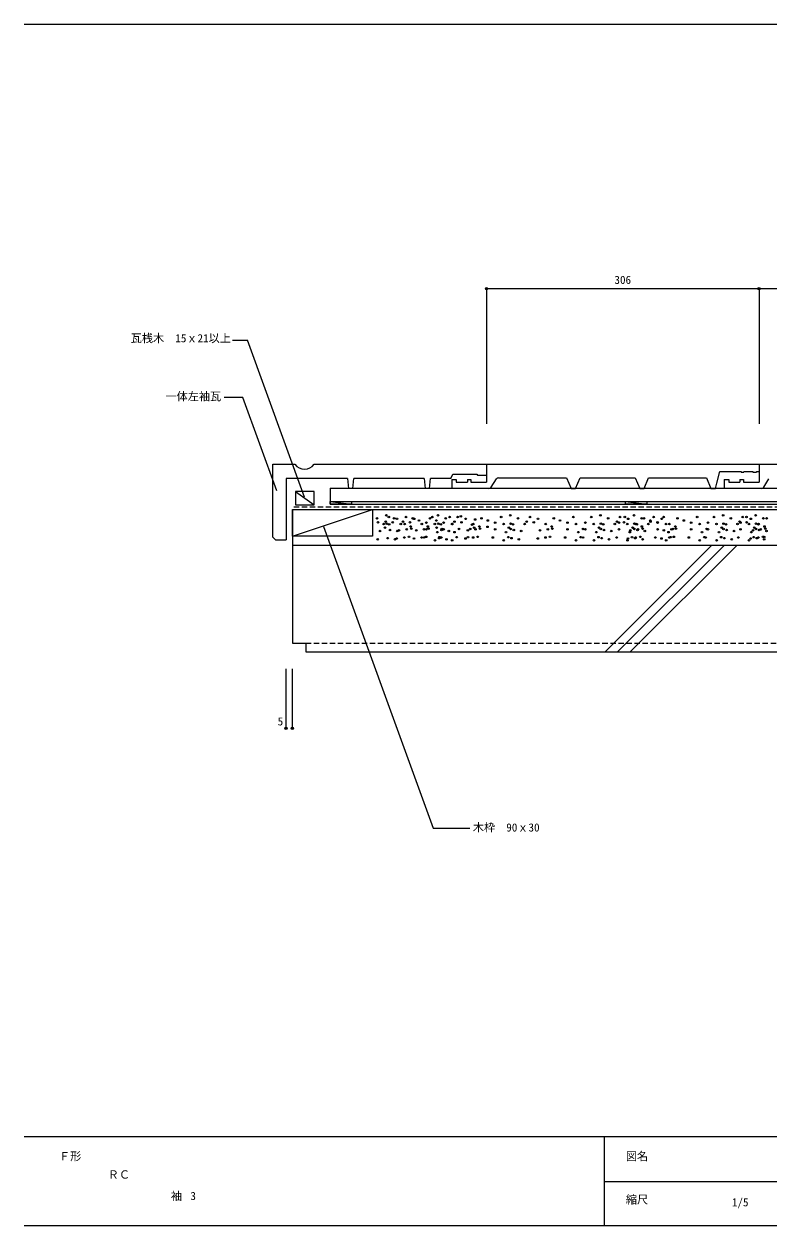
# Model space of a CAD drawing. Units: millimetres, scale not verified. Extents: x -988 to 1012, y -700 to 650.
# Drawn here: x -988 to -152, y -700 to 650 of the extents above; entities that cross this region are included whole.
import ezdxf
from ezdxf.enums import TextEntityAlignment as Align

# ---------------------------------------------------------------- set-up
doc = ezdxf.new("R2010")
doc.units = ezdxf.units.MM
doc.header["$LTSCALE"] = 5
doc.header["$PDMODE"] = 32
doc.header["$PDSIZE"] = 2.5
doc.linetypes.add('DASHED1', pattern=[1.8, 1.2, -0.6])
for name, color, linetype in [('0-0', 5, 'Continuous'), ('0-1', 7, 'Continuous'), ('1-0', 7, 'Continuous'), ('1-1', 7, 'Continuous'), ('1-3', 7, 'Continuous'), ('1-4', 7, 'Continuous')]:
    doc.layers.add(name, color=color, linetype=linetype)
doc.styles.add('ＭＳ ゴシック', font='')
doc.styles.get('ＭＳ ゴシック').set_extended_font_data('MS Gothic')

msp = doc.modelspace()

# ---------------------------------------------------------------- linework, layer by layer
at = {"layer": '0-0'}
for p, q in [((-987.838, 650.068), (1012.162, 650.068)), ((1012.162, -599.932), (-987.838, -599.932)), ((-336.486, -599.932), (-336.486, -699.932)), ((-336.486, -649.932), (52.703, -649.932)), ((1012.162, -699.932), (-987.838, -699.932))]:
    msp.add_line(p, q, dxfattribs=at)
at = {"layer": '1-0'}
for p, q in [((-683.003, 124.949), (-662.003, 109.949)), ((-644.301, 128.797), (-644.301, 113.797)), ((-644.301, 128.797), (905.463, 128.797)), ((-644.301, 113.797), (905.463, 113.797)), ((-644.301, 113.797), (-644.301, 110.797)), ((-644.301, 113.797), (-620.301, 110.797)), ((-644.301, 110.797), (905.463, 110.797)), ((-312.649, 113.797), (-288.649, 110.797)), ((-686.606, 104.797), (905.463, 104.797)), ((-686.606, 104.797), (-686.606, 32.797)), ((-686.606, 74.797), (-596.606, 104.797)), ((-686.606, 92.797), (-686.606, -45.203)), ((-686.606, 64.797), (905.463, 64.797)), ((-215.588, 64.797), (-335.588, -55.203)), ((-201.446, 64.797), (-321.446, -55.203)), ((-187.304, 64.797), (-307.304, -55.203)), ((-686.606, -45.203), (-671.606, -45.203)), ((-671.606, -45.203), (-671.606, -55.203)), ((-671.606, -55.203), (905.463, -55.203))]:
    msp.add_line(p, q, dxfattribs=at)
at = {"layer": '1-0', "color": 3, "linetype": 'DASHED1'}
msp.add_line((-685.083, 107.797), (905.463, 107.797), dxfattribs=at)
at = {"layer": '1-0', "linetype": 'DASHED1'}
msp.add_line((-671.606, -45.203), (905.463, -45.203), dxfattribs=at)
at = {"layer": '1-0'}
for points in [[(-683.003, 109.949), (-662.003, 109.949), (-662.003, 124.949), (-683.003, 124.949)], [(-644.301, 110.797), (-644.301, 113.797), (-620.301, 113.797), (-620.301, 110.797)], [(-312.649, 110.797), (-312.649, 113.797), (-288.649, 113.797), (-288.649, 110.797)], [(-686.606, 104.797), (-596.606, 104.797), (-596.606, 74.797), (-686.606, 74.797)]]:
    msp.add_lwpolyline(points, close=True, dxfattribs=at)
for centre in [(-591.666, 94.757), (-581.029, 98.303), (-578.271, 96.333), (-572.361, 94.757), (-569.21, 94.363), (-558.966, 96.333), (-551.481, 94.757), (-549.905, 94.363), (-532.176, 94.757), (-529.418, 96.333), (-523.114, 98.303), (-514.447, 94.757), (-510.113, 96.333), (-501.052, 96.333), (-497.506, 97.121), (-491.99, 94.363), (-474.261, 94.757), (-452.198, 96.333), (-441.955, 98.303), (-433.288, 94.757), (-419.892, 96.333), (-410.831, 94.363), (-393.102, 94.757), (-371.039, 96.333), (-350.958, 96.333), (-340.714, 98.303), (-332.047, 94.757), (-318.652, 96.333), (-313.287, 96.333), (-309.59, 94.363), (-303.043, 98.303), (-294.376, 94.757), (-291.861, 94.757), (-280.981, 96.333), (-271.919, 94.363), (-269.798, 96.333), (-254.19, 94.757), (-232.128, 96.333), (-213.223, 96.333), (-202.98, 98.303), (-194.312, 94.757), (-180.917, 96.333), (-176.73, 96.333), (-171.856, 94.363), (-166.486, 98.303), (-157.819, 94.757), (-154.127, 94.757), (-590.484, 90.423), (-588.121, 80.574), (-584.181, 88.453), (-582.605, 84.514), (-581.817, 91.211), (-580.635, 88.847), (-577.877, 88.059), (-577.089, 81.756), (-573.937, 90.423), (-568.816, 80.574), (-566.846, 81.362), (-564.876, 88.453), (-562.512, 91.211), (-560.542, 88.453), (-558.178, 82.544), (-554.632, 90.423), (-553.844, 85.696), (-553.057, 83.332), (-547.541, 81.362), (-544.389, 92.393), (-541.237, 88.453), (-538.873, 82.544), (-536.116, 90.029), (-536.116, 82.544), (-534.54, 85.696), (-533.752, 83.332), (-526.66, 88.453), (-525.084, 92.393), (-524.69, 84.514), (-522.72, 88.847), (-519.962, 88.059), (-519.175, 81.756), (-518.781, 82.938), (-516.811, 90.029), (-516.811, 82.544), (-510.901, 80.574), (-507.355, 88.453), (-506.961, 88.453), (-504.597, 91.211), (-499.476, 82.938), (-496.718, 90.423), (-489.626, 81.362), (-486.868, 82.938), (-484.899, 87.665), (-483.323, 88.453), (-482.535, 84.514), (-481.353, 93.575), (-480.959, 82.544), (-476.625, 85.696), (-475.837, 83.332), (-467.564, 85.302), (-467.17, 92.393), (-458.896, 90.029), (-458.896, 82.544), (-449.441, 88.453), (-443.531, 84.514), (-441.561, 88.847), (-441.561, 82.938), (-438.803, 88.059), (-438.015, 81.756), (-429.742, 80.574), (-425.802, 88.453), (-423.438, 91.211), (-415.559, 90.423), (-408.467, 81.362), (-402.163, 88.453), (-399.8, 82.544), (-395.466, 85.696), (-394.678, 83.332), (-386.01, 92.393), (-377.737, 90.029), (-377.737, 82.544), (-368.281, 88.453), (-360.402, 82.938), (-357.655, 90.029), (-357.655, 82.544), (-348.2, 88.453), (-342.29, 84.514), (-340.32, 88.847), (-340.32, 82.938), (-337.563, 88.059), (-336.775, 81.756), (-328.501, 80.574), (-324.561, 88.453), (-322.197, 91.211), (-319.984, 90.029), (-319.984, 82.544), (-314.318, 90.423), (-310.529, 88.453), (-307.226, 81.362), (-304.619, 84.514), (-302.649, 88.847), (-302.649, 82.938), (-300.923, 88.453), (-299.892, 88.059), (-299.104, 81.756), (-298.559, 82.544), (-294.225, 85.696), (-293.437, 83.332), (-290.83, 80.574), (-286.89, 88.453), (-284.77, 92.393), (-284.527, 91.211), (-276.647, 90.423), (-276.496, 90.029), (-276.496, 82.544), (-269.555, 81.362), (-267.041, 88.453), (-263.252, 88.453), (-260.888, 82.544), (-259.161, 82.938), (-256.554, 85.696), (-255.766, 83.332), (-247.099, 92.393), (-238.825, 90.029), (-238.825, 82.544), (-229.37, 88.453), (-221.49, 82.938), (-219.921, 90.029), (-219.921, 82.544), (-210.465, 88.453), (-204.556, 84.514), (-202.586, 88.847), (-202.586, 82.938), (-199.828, 88.059), (-199.04, 81.756), (-190.767, 80.574), (-186.827, 88.453), (-184.463, 91.211), (-183.427, 90.029), (-183.427, 82.544), (-176.583, 90.423), (-173.972, 88.453), (-169.492, 81.362), (-168.062, 84.514), (-166.092, 88.847), (-166.092, 82.938), (-163.334, 88.059), (-163.188, 88.453), (-162.546, 81.756), (-160.824, 82.544), (-156.491, 85.696), (-155.703, 83.332), (-154.273, 80.574), (-590.724, 71.393), (-579.692, 72.575), (-571.419, 71.393), (-569.449, 72.181), (-560.781, 73.363), (-555.66, 74.151), (-550.144, 72.181), (-541.476, 73.363), (-538.719, 73.363), (-536.355, 74.151), (-526.505, 70.211), (-523.902, 79.392), (-521.778, 72.575), (-521.384, 73.757), (-519.414, 73.363), (-513.504, 71.393), (-507.2, 70.211), (-504.597, 79.392), (-502.079, 73.757), (-492.229, 72.181), (-489.471, 73.757), (-483.562, 73.363), (-478.44, 74.151), (-461.499, 73.363), (-449.286, 70.211), (-446.683, 79.392), (-444.164, 73.757), (-440.618, 72.575), (-432.345, 71.393), (-411.07, 72.181), (-402.403, 73.363), (-397.281, 74.151), (-380.34, 73.363), (-368.127, 70.211), (-365.523, 79.392), (-363.005, 73.757), (-360.258, 73.363), (-348.045, 70.211), (-345.442, 79.392), (-342.923, 73.757), (-339.378, 72.575), (-331.104, 71.393), (-322.587, 73.363), (-310.374, 70.211), (-309.829, 72.181), (-307.771, 79.392), (-305.252, 73.757), (-301.707, 72.575), (-301.162, 73.363), (-296.04, 74.151), (-293.433, 71.393), (-279.099, 73.363), (-272.158, 72.181), (-266.886, 70.211), (-264.283, 79.392), (-263.491, 73.363), (-261.764, 73.757), (-258.369, 74.151), (-241.428, 73.363), (-229.215, 70.211), (-226.612, 79.392), (-224.093, 73.757), (-222.524, 73.363), (-210.311, 70.211), (-207.708, 79.392), (-205.189, 73.757), (-201.643, 72.575), (-193.37, 71.393), (-186.03, 73.363), (-173.817, 70.211), (-172.095, 72.181), (-171.214, 79.392), (-168.695, 73.757), (-165.15, 72.575), (-163.427, 73.363), (-158.306, 74.151), (-156.876, 71.393), (-156.856, 74.03)]:
    msp.add_circle(centre, 0.881, dxfattribs=at)
at = {"layer": '1-1'}
for p, q in [((-753.978, 294.907), (-737.076, 294.907)), ((-672.863, 118.482), (-737.076, 294.907)), ((-708.649, 73.544), (-708.649, 155.544)), ((-708.649, 155.544), (-683.682, 155.544)), ((-662.097, 155.544), (-468.649, 155.544)), ((-468.649, 155.544), (-468.649, 143.544)), ((-468.649, 155.544), (-468.649, 143.544)), ((-468.649, 155.544), (-468.649, 135.544)), ((-162.649, 155.544), (-162.649, 135.544)), ((-693.649, 139.544), (-693.649, 70.544)), ((-624.649, 139.544), (-693.649, 139.544)), ((-624.649, 139.544), (-623.649, 128.544)), ((-618.649, 128.544), (-617.649, 139.544)), ((-538.649, 139.544), (-617.649, 139.544)), ((-538.649, 139.544), (-537.649, 128.544)), ((-532.649, 128.544), (-531.649, 139.544)), ((-508.649, 139.544), (-531.649, 139.544)), ((-507.649, 138.544), (-507.649, 128.544)), ((-502.649, 135.544), (-490.149, 135.544)), ((-490.149, 138.544), (-486.149, 138.544)), ((-490.149, 138.544), (-490.149, 135.544)), ((-463.401, 129.933), (-457.533, 139.155)), ((-455.002, 140.544), (-378.649, 140.544)), ((-378.649, 140.544), (-373.649, 128.544)), ((-368.649, 128.544), (-363.649, 140.544)), ((-363.649, 140.544), (-301.649, 140.544)), ((-301.649, 140.544), (-296.649, 128.544)), ((-291.649, 128.544), (-286.649, 140.544)), ((-286.649, 140.544), (-221.649, 140.544)), ((-221.649, 140.544), (-216.649, 128.544)), ((-210.142, 134.27), (-206.649, 147.544)), ((-206.649, 147.544), (-204.613, 147.544)), ((-206.649, 147.544), (-182.649, 147.544)), ((-204.613, 147.544), (-204.269, 147.544)), ((-201.649, 138.544), (-201.649, 128.544)), ((-196.649, 135.544), (-184.149, 135.544)), ((-184.149, 138.544), (-180.149, 138.544)), ((-184.149, 138.544), (-184.149, 135.544)), ((-179.649, 147.544), (-179.649, 146.544)), ((-179.649, 147.544), (-169.649, 147.544)), ((-169.649, 147.544), (-169.649, 146.544)), ((-169.649, 146.544), (-165.649, 146.544)), ((-165.649, 147.544), (-165.649, 146.544)), ((-165.649, 147.544), (-162.649, 147.544)), ((-157.401, 129.933), (-151.533, 139.155)), ((-618.649, 128.544), (-623.649, 128.544)), ((-532.649, 128.544), (-537.649, 128.544)), ((-465.932, 128.544), (-507.649, 128.544)), ((-373.649, 128.544), (-368.649, 128.544)), ((-296.649, 128.544), (-291.649, 128.544)), ((-216.649, 128.544), (-211.649, 128.544)), ((-211.649, 128.544), (-210.157, 134.212)), ((-159.932, 128.544), (-201.649, 128.544)), ((-705.649, 70.544), (-708.649, 73.544)), ((-705.649, 70.544), (-693.649, 70.544)), ((-693.649, -141.046), (-693.649, -74.22)), ((-686.606, -141.046), (-686.606, -74.22))]:
    msp.add_line(p, q, dxfattribs=at)
for points in [[(-704.076, 125.583), (-742.263, 230.5), (-763.118, 230.5)], [(-468.649, 155.544), (-162.649, 155.544), (-162.649, 147.544)], [(-162.649, 155.544), (143.351, 155.544), (143.351, 147.544)], [(-508.649, 139.544), (-506.626, 144.544), (-479.649, 144.544)], [(-507.649, 138.544), (-502.649, 138.544), (-502.649, 135.544)], [(-486.149, 138.544), (-486.149, 135.544), (-468.649, 135.544)], [(-479.649, 144.544), (-478.649, 143.544), (-468.649, 143.544)], [(-201.649, 138.544), (-196.649, 138.544), (-196.649, 135.544)], [(-182.649, 147.544), (-182.649, 146.544), (-179.649, 146.544)], [(-180.149, 138.544), (-180.149, 135.544), (-162.649, 135.544)], [(-651.664, 85.607), (-528.336, -253.235), (-487.438, -253.235)]]:
    msp.add_lwpolyline(points, dxfattribs=at)
for centre, radius, start, end in [((-672.889, 163.27), 13.273, 215.59772, 324.40225), ((-455.002, 137.544), 3, 90, 147.52879), ((-465.932, 131.544), 3, 270, 327.52879), ((-159.932, 131.544), 3, 270, 327.52879)]:
    msp.add_arc(centre, radius, start, end, dxfattribs=at)
for p in [(-693.649, -141.046), (-686.606, -141.046)]:
    msp.add_point(p, dxfattribs=at)
at = {"layer": '1-3'}
for p, q in [((-468.649, 352.912), (-468.649, 200.915)), ((-468.649, 352.912), (-162.649, 352.912)), ((-162.649, 352.912), (-162.649, 200.915)), ((-162.649, 352.912), (143.351, 352.912))]:
    msp.add_line(p, q, dxfattribs=at)
for p in [(-468.649, 352.912), (-162.649, 352.912)]:
    msp.add_point(p, dxfattribs=at)

# ---------------------------------------------------------------- texts
at = {"layer": '0-0', "color": 7, "style": 'ＭＳ ゴシック'}
for s, p in [('Ｆ形', (-948.649, -628.986)), ('図名', (-312.162, -628.986)), ('縮尺', (-312.162, -677.635)), ('1/5', (-193.139, -680.687))]:
    msp.add_text(s, height=9.164, dxfattribs=at).set_placement(p, align=Align.BOTTOM_LEFT)
at = {"layer": '0-1', "style": 'ＭＳ ゴシック'}
msp.add_text('ＲＣ', height=9.164, dxfattribs=at).set_placement((-893.841, -649.55), align=Align.BOTTOM_LEFT)
at = {"layer": '1-1', "style": 'ＭＳ ゴシック'}
for s, p in [('瓦桟木\u300015ｘ21以上', (-868.045, 289.837)), ('一体左袖瓦', (-829.024, 224.504)), ('5', (-703.109, -140.516)), ('木枠\u300090ｘ30', (-483.961, -259.665))]:
    msp.add_text(s, height=9.164, dxfattribs=at).set_placement(p, align=Align.BOTTOM_LEFT)
at = {"layer": '1-3', "style": 'ＭＳ ゴシック'}
msp.add_text('306', height=9.164, dxfattribs=at).set_placement((-325.024, 355.412), align=Align.BOTTOM_LEFT)
at = {"layer": '1-4', "style": 'ＭＳ ゴシック'}
for s, p in [('袖', (-823.012, -673.632)), ('3', (-801.122, -673.55))]:
    msp.add_text(s, height=9.164, dxfattribs=at).set_placement(p, align=Align.BOTTOM_LEFT)

doc.saveas('drawing.dxf')
